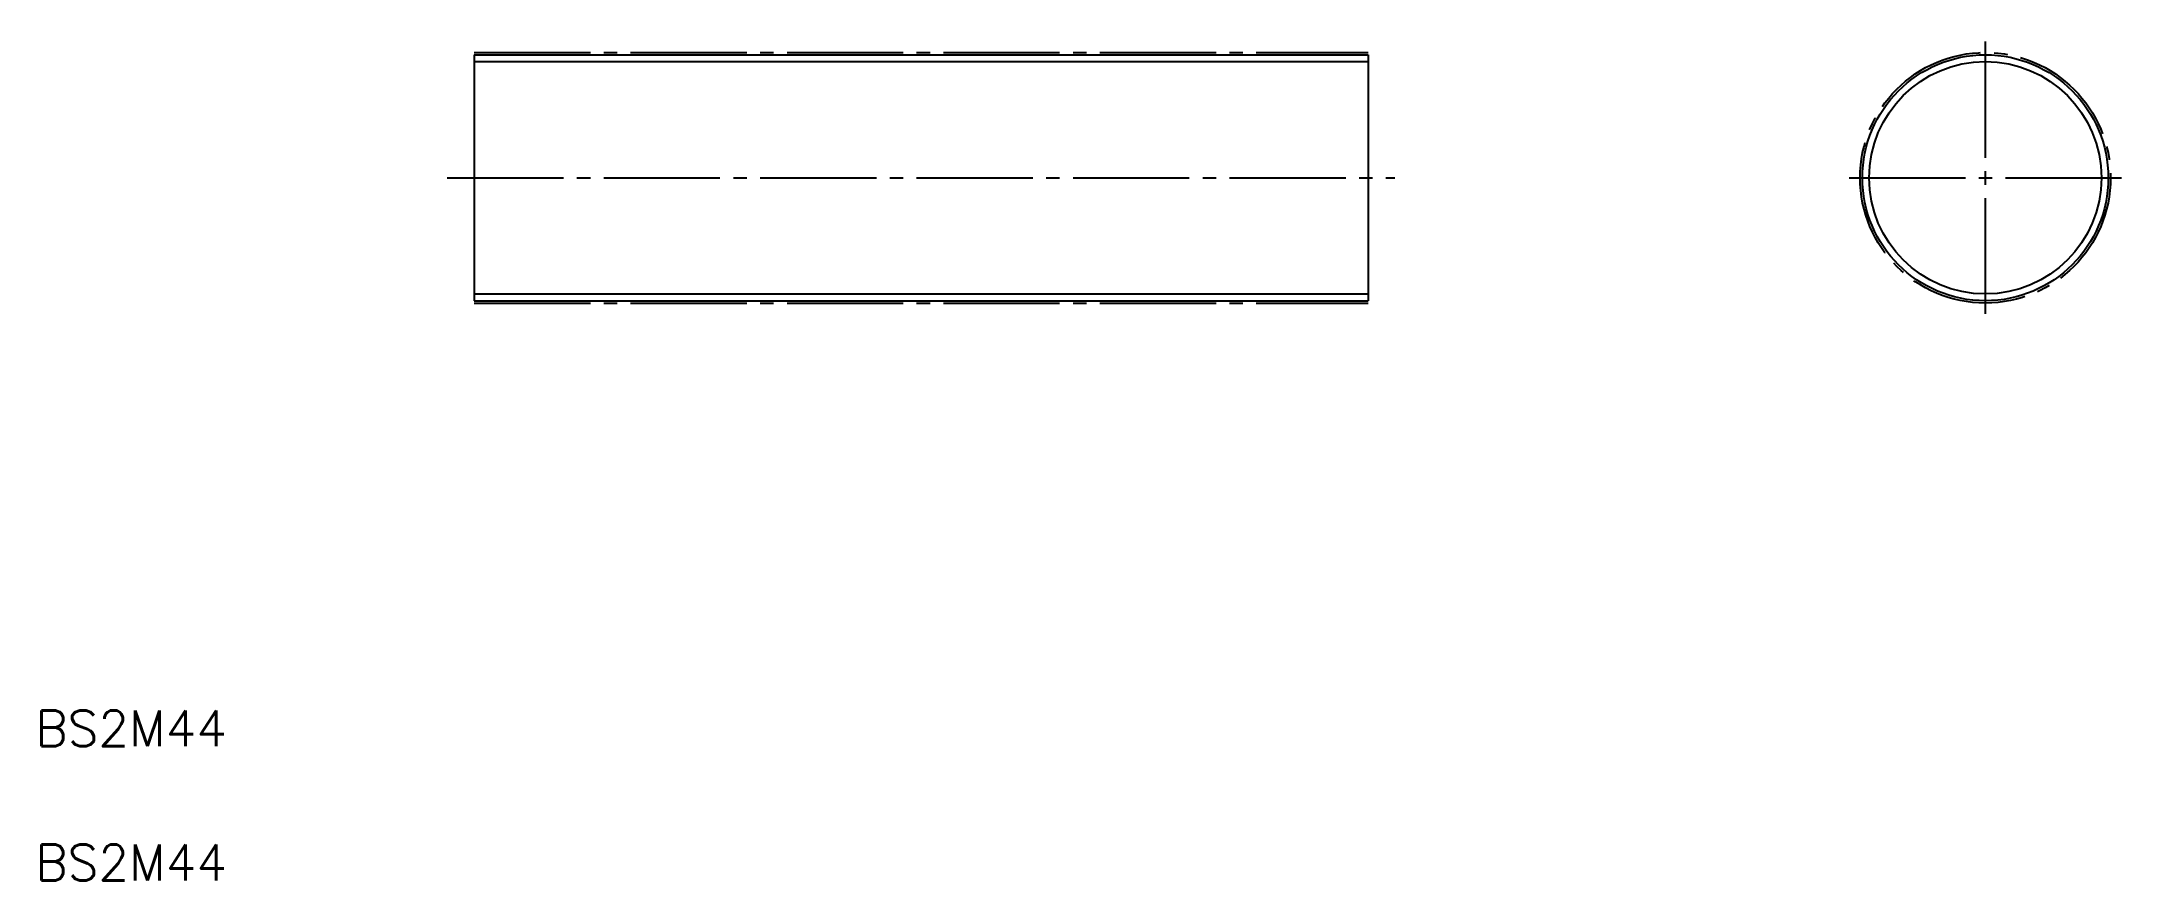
# Model space of a CAD drawing. Extents: x 11 to 243, y 10 to 104.
import ezdxf

# ---------------------------------------------------------------- set-up
doc = ezdxf.new("R2010")
doc.units = 0
doc.linetypes.add('CENTER', pattern=[17.5, 13, -1.5, 1.5, -1.5])
doc.layers.get('0').update_dxf_attribs({"linetype": 'CONTINUOUS'})
doc.layers.add('CENTER', color=1, linetype='CENTER')
doc.styles.get("Standard").update_dxf_attribs({"font": 'txt', "bigfont": 'BIGFONT'})

msp = doc.modelspace()

# ---------------------------------------------------------------- linework, layer by layer
at = {"color": 7, "linetype": 'CONTINUOUS'}
for p, q in [((59.07, 102.31), (159.07, 102.31)), ((59.07, 102.31), (59.07, 74.81)), ((159.07, 102.31), (159.07, 74.81)), ((59.07, 95.44), (59.07, 95.44)), ((59.07, 88.56), (59.07, 88.56)), ((59.07, 74.81), (159.07, 74.81))]:
    msp.add_line(p, q, dxfattribs=at)
at = {"color": 3, "linetype": 'CONTINUOUS'}
for p, q in [((59.07, 101.55), (159.07, 101.55)), ((59.07, 75.57), (159.07, 75.57))]:
    msp.add_line(p, q, dxfattribs=at)
at = {"color": 7, "linetype": 'CONTINUOUS'}
msp.add_circle((228.12, 88.56), 13.75, dxfattribs=at)
at = {"color": 3, "linetype": 'CONTINUOUS'}
msp.add_circle((228.12, 88.56), 12.99, dxfattribs=at)
at = {"layer": 'CENTER', "color": 1, "linetype": 'CENTER'}
for p, q in [((59.07, 102.57), (159.07, 102.57)), ((228.12, 103.79), (228.12, 73.34)), ((56.07, 88.56), (162.07, 88.56)), ((212.89, 88.56), (243.34, 88.56)), ((59.07, 74.56), (159.07, 74.56))]:
    msp.add_line(p, q, dxfattribs=at)
msp.add_circle((228.12, 88.56), 14.01, dxfattribs=at)

# ---------------------------------------------------------------- texts
at = {"color": 7, "linetype": 'CONTINUOUS'}
for p in [(10, 25), (10, 10)]:
    msp.add_text('BS2M44', height=4, dxfattribs=at).set_placement(p)

doc.saveas('drawing.dxf')
